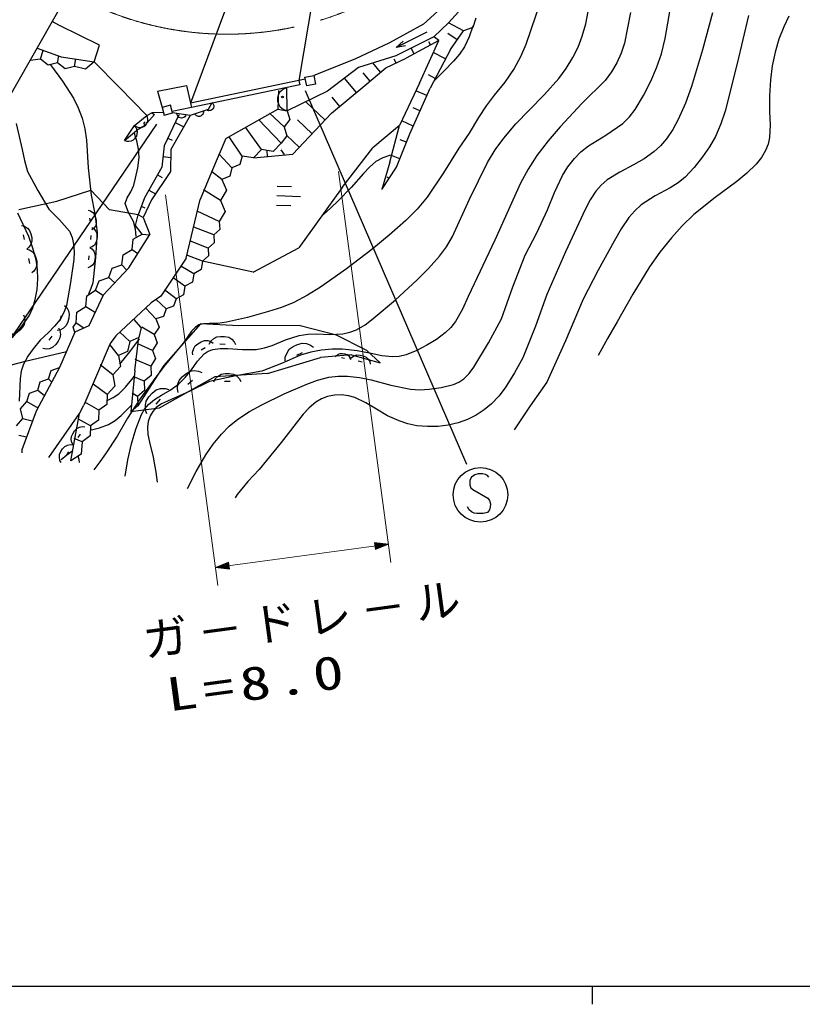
# Model space of a CAD drawing. Units: millimetres, scale not verified. Extents: x 40000 to 680000, y 20000 to 380000.
# Drawn here: x 136692 to 179500, y 204000 to 257894 of the extents above; entities that cross this region are included whole.
import ezdxf

# ---------------------------------------------------------------- set-up
doc = ezdxf.new("R2010")
doc.units = ezdxf.units.MM
doc.header["$LTSCALE"] = 1000
doc.linetypes.add('CHAIN', pattern=[18.5, 12, -1.5, 3.5, -1.5])
for name, color, linetype, lineweight in [('M-BGD', 7, 'Continuous', 25), ('M-BGD-HTXT', 7, 'Continuous', 13), ('M-BMK', 2, 'CHAIN', 13), ('M-STR-STR1', 1, 'Continuous', 25), ('M-STR-STRC', 7, 'Continuous', 25), ('M-TTL-BAND', 7, 'Continuous', 25)]:
    doc.layers.add(name, color=color, linetype=linetype, lineweight=lineweight)
doc.styles.add('ＭＳ ゴシック', font='')
doc.styles.get('ＭＳ ゴシック').set_extended_font_data('MS Gothic')

# ---------------------------------------------------------------- blocks, each defined once
blk = doc.blocks.new('BUHIN145')
at = {"color": 7, "linetype": 'Continuous', "lineweight": 25}
blk.add_line((-110, 6), (110, -6), dxfattribs=at)
blk.add_lwpolyline([(552, -30), (487, -146), (360, -252), (232, -317), (67, -336), (-98, -327), (-271, -289), (-399, -208), (-498, -91), (-552, 30)], dxfattribs=at)
blk = doc.blocks.new('BUHIN150')
at = {"color": 7, "linetype": 'Continuous', "lineweight": 25}
blk.add_line((-129, -33), (129, 33), dxfattribs=at)
blk.add_lwpolyline([(645, 164), (612, 8), (504, -160), (380, -281), (198, -361), (5, -411), (-206, -430), (-383, -382), (-539, -285), (-645, -164)], dxfattribs=at)
blk = doc.blocks.new('BUHIN165')
at = {"color": 7, "linetype": 'Continuous', "lineweight": 25}
blk.add_line((101, -60), (-101, 60), dxfattribs=at)
blk.add_lwpolyline([(-503, 302), (-385, 378), (-213, 415), (-60, 412), (103, 348), (254, 258), (397, 138), (477, -3), (512, -161), (503, -302)], dxfattribs=at)
blk = doc.blocks.new('BUHIN24')
at = {"color": 7, "linetype": 'Continuous', "lineweight": 25}
blk.add_lwpolyline([(986, -425), (1072, -339), (1120, -224), (1144, -66), (1134, 167), (1074, 359), (954, 520), (786, 610), (613, 611), (501, 599), (353, 532), (275, 424), (-163, -412), (-294, -508), (-479, -575), (-660, -568), (-804, -521), (-943, -422), (-1020, -192), (-1035, 153), (-1018, 303), (-957, 449), (-849, 573), (-681, 685)], dxfattribs=at)
blk.add_circle((0, 0), 1492, dxfattribs=at)

msp = doc.modelspace()

# ---------------------------------------------------------------- linework, layer by layer
at = {"layer": 'M-BGD'}
for p, q in [((161788, 259546), (160140, 257722)), ((123833, 232097), (139008, 258740)), ((159568, 258353), (158776, 257650)), ((138827, 257589), (138475, 257804)), ((158776, 257650), (156923, 256621)), ((160140, 257722), (159336, 256948)), ((160974, 257293), (160140, 257722)), ((161639, 257985), (161480, 257473)), ((141056, 256495), (138827, 257589)), ((158953, 257208), (157288, 256366)), ((160618, 256783), (160112, 257135)), ((160262, 256272), (160974, 257293)), ((161480, 257473), (160974, 257293)), ((156923, 256621), (155021, 255736)), ((159336, 256948), (157264, 255913)), ((159615, 256757), (157830, 255788)), ((158552, 254425), (159615, 256757)), ((159169, 256515), (159079, 256680)), ((159615, 256757), (159336, 256948)), ((137640, 256338), (138962, 255868)), ((137832, 255728), (137973, 256219)), ((140770, 255593), (141056, 256495)), ((158276, 256030), (158111, 256336)), ((160262, 256272), (159144, 254155)), ((159983, 255743), (159314, 256096)), ((137832, 255728), (137255, 255661)), ((138246, 255398), (137832, 255728)), ((138759, 255531), (138246, 255398)), ((138759, 255531), (138826, 255916)), ((139173, 255200), (138759, 255531)), ((138962, 255868), (140770, 255593)), ((139685, 255333), (139759, 255747)), ((140770, 255593), (140293, 255191)), ((140770, 255593), (142125, 254196)), ((155021, 255736), (152772, 254847)), ((157264, 255913), (155218, 255285)), ((156434, 255021), (156008, 255528)), ((156725, 255266), (157830, 255788)), ((157277, 255527), (157181, 255731)), ((139685, 255333), (139173, 255200)), ((140293, 255191), (139685, 255333)), ((155218, 255285), (153533, 253984)), ((155854, 254533), (155474, 254985)), ((155564, 254289), (156725, 255266)), ((152291, 254740), (152772, 254847)), ((152396, 254266), (152291, 254740)), ((152772, 254847), (152877, 254373)), ((155111, 253910), (154454, 254695)), ((158552, 254425), (157473, 252108)), ((159423, 254684), (159059, 254877)), ((142125, 254196), (143648, 252646)), ((144230, 253974), (145814, 254298)), ((144230, 253974), (144481, 253094)), ((145814, 254298), (146038, 253331)), ((150855, 254024), (150810, 253006)), ((151325, 252910), (151305, 254166)), ((153533, 253984), (151325, 252910)), ((152877, 254373), (152396, 254266)), ((153752, 252773), (155564, 254289)), ((158025, 251654), (159144, 254155)), ((158957, 253738), (158357, 254007)), ((147181, 253311), (146994, 252976)), ((153399, 252399), (152338, 253403)), ((154205, 253152), (153791, 253646)), ((143648, 252646), (143918, 252793)), ((144559, 252807), (143918, 252793)), ((143918, 252793), (144068, 252711)), ((144936, 253218), (144481, 253094)), ((144481, 253094), (144597, 252669)), ((144597, 252669), (145052, 252793)), ((145052, 252793), (144936, 253218)), ((146089, 253086), (145026, 252873)), ((146022, 252643), (145052, 252793)), ((146994, 252976), (146022, 252643)), ((147968, 251390), (150810, 253006)), ((151161, 252021), (150358, 252780)), ((150810, 253006), (151325, 252910)), ((151325, 252910), (151466, 252425)), ((153752, 252773), (151636, 250534)), ((158584, 252904), (158217, 253069)), ((142979, 252106), (143648, 252646)), ((144068, 252711), (143515, 252076)), ((144597, 252669), (144560, 252659)), ((145391, 252684), (144597, 250985)), ((146022, 252643), (144952, 250783)), ((145192, 252259), (145672, 252035)), ((150998, 251131), (149748, 252430)), ((151466, 252425), (151161, 252021)), ((152694, 251653), (151888, 252415)), ((158211, 252071), (157586, 252350)), ((142428, 251285), (142979, 252106)), ((142428, 251285), (143073, 251824)), ((143515, 252076), (143073, 251824)), ((149925, 250782), (149038, 252015)), ((151161, 252021), (151302, 251535)), ((157473, 252108), (156007, 250875)), ((156935, 250101), (157473, 252108)), ((144795, 251410), (145040, 251295)), ((147968, 251390), (147187, 249554)), ((148852, 250432), (148142, 251482)), ((151302, 251535), (150998, 251131)), ((151989, 250907), (151311, 251547)), ((157311, 249815), (158025, 251654)), ((157846, 251194), (157510, 251325)), ((144597, 250985), (144461, 249820)), ((144952, 250783), (144946, 249588)), ((149925, 250782), (149476, 250339)), ((150549, 250688), (149925, 250782)), ((150246, 250408), (150234, 250735)), ((150998, 251131), (150549, 250688)), ((151172, 250517), (151001, 250776)), ((154323, 248710), (156007, 250875)), ((144529, 250403), (144950, 250354)), ((148300, 249794), (147592, 250547)), ((148852, 250432), (148735, 249975)), ((149476, 250339), (148852, 250432)), ((149476, 250339), (151636, 250534)), ((156935, 250101), (156506, 248593)), ((157489, 250274), (157029, 250453)), ((144461, 249820), (143518, 248152)), ((144946, 249588), (143897, 248038)), ((147187, 249554), (146564, 248052)), ((147747, 249156), (147179, 249579)), ((148300, 249794), (148183, 249337)), ((148735, 249975), (148300, 249794)), ((156506, 248593), (157311, 249815)), ((144225, 249403), (144484, 249257)), ((148183, 249337), (147747, 249156)), ((147747, 249156), (148002, 248559)), ((156908, 249204), (156793, 249280)), ((138719, 247963), (140588, 248569)), ((140588, 248569), (141602, 247486)), ((143753, 248569), (144117, 248363)), ((147678, 247998), (146750, 248583)), ((148002, 248559), (147678, 247998)), ((151563, 248738), (150784, 248769)), ((154323, 248710), (151967, 245409)), ((136635, 247514), (138719, 247963)), ((143518, 248152), (143163, 247209)), ((143897, 248038), (143447, 247073)), ((145796, 244840), (146564, 248052)), ((147678, 247998), (147932, 247401)), ((152059, 248198), (150760, 248250)), ((143163, 247209), (141602, 247486)), ((143340, 247680), (143539, 247605)), ((147608, 246840), (146399, 247419)), ((147932, 247401), (147608, 246840)), ((151522, 247699), (150742, 247730)), ((140561, 246824), (140520, 247037)), ((143017, 246625), (143163, 247209)), ((143447, 247073), (143163, 247209)), ((143447, 247073), (143801, 246132)), ((147608, 246840), (147635, 246403)), ((143397, 246157), (143017, 246625)), ((147302, 246118), (146211, 246538)), ((147635, 246403), (147302, 246118)), ((142661, 244318), (143801, 246132)), ((142837, 245313), (142906, 245875)), ((142906, 245875), (143397, 246157)), ((143397, 246157), (143785, 246117)), ((146996, 245397), (146027, 245769)), ((147302, 246118), (147329, 245681)), ((142347, 245031), (142837, 245313)), ((142837, 245313), (143157, 245105)), ((147329, 245681), (146996, 245397)), ((146996, 245397), (147023, 244960)), ((149467, 244084), (151967, 245409)), ((142278, 244469), (142347, 245031)), ((145796, 244840), (144415, 242766)), ((146689, 244676), (145830, 245000)), ((147023, 244960), (146689, 244676)), ((142661, 244318), (141252, 242807)), ((141562, 243775), (141747, 244301)), ((141747, 244301), (142278, 244469)), ((142278, 244469), (142533, 244202)), ((146209, 243990), (145501, 244403)), ((146620, 244213), (146209, 243990)), ((146689, 244676), (146620, 244213)), ((149467, 244084), (146689, 244676)), ((140846, 243081), (141031, 243607)), ((141031, 243607), (141562, 243775)), ((141562, 243775), (141870, 243501)), ((145728, 243305), (145084, 243771)), ((146209, 243990), (146140, 243527)), ((140356, 242771), (140846, 243081)), ((140846, 243081), (141239, 242815)), ((145247, 242619), (144621, 243106)), ((145728, 243305), (145659, 242842)), ((146140, 243527), (145728, 243305)), ((140310, 242194), (140356, 242771)), ((141252, 242807), (140482, 241143)), ((144415, 242766), (143882, 242392)), ((144696, 242067), (144153, 242583)), ((145247, 242619), (145110, 242205)), ((145659, 242842), (145247, 242619)), ((139821, 241884), (140310, 242194)), ((140310, 242194), (140785, 241904)), ((143882, 242392), (141957, 240597)), ((144146, 241514), (143586, 242108)), ((144696, 242067), (144559, 241653)), ((145110, 242205), (144696, 242067)), ((138902, 241435), (138980, 241708)), ((139775, 241306), (139821, 241884)), ((143331, 241047), (142927, 241502)), ((144559, 241653), (144146, 241514)), ((144146, 241514), (144314, 241061)), ((139609, 241066), (139775, 241306)), ((139702, 240789), (139609, 241066)), ((140482, 241143), (139702, 240789)), ((139775, 241306), (140193, 241030)), ((143331, 241047), (143212, 240507)), ((144052, 240654), (143381, 241062)), ((144314, 241061), (144052, 240654)), ((146579, 241253), (144556, 238941)), ((148681, 241137), (146579, 241253)), ((152026, 241156), (148681, 241137)), ((152026, 241156), (153952, 240655)), ((138303, 240344), (138473, 240571)), ((139702, 240789), (138862, 238851)), ((141957, 240597), (141639, 240176)), ((142709, 240279), (142171, 240797)), ((143212, 240507), (142709, 240279)), ((142987, 238688), (143212, 240507)), ((144052, 240654), (144219, 240201)), ((155674, 239792), (153952, 240655)), ((141639, 240176), (140202, 236801)), ((142087, 239512), (141613, 240114)), ((142709, 240279), (142589, 239740)), ((143957, 239794), (143151, 240151)), ((144219, 240201), (143957, 239794)), ((146835, 239938), (146611, 239808)), ((147927, 240122), (147639, 240128)), ((137008, 239208), (139245, 239736)), ((142589, 239740), (142087, 239512)), ((142087, 239512), (142200, 238903)), ((143863, 238934), (143013, 239295)), ((144125, 239341), (143863, 238934)), ((143957, 239794), (144125, 239341)), ((150248, 238531), (153140, 239408)), ((152147, 239665), (151837, 239518)), ((154843, 239543), (153140, 239408)), ((154457, 239357), (154293, 239385)), ((154843, 239543), (156415, 239118)), ((156415, 239118), (155674, 239792)), ((133569, 238295), (137008, 239208)), ((138862, 238851), (137585, 236473)), ((138411, 238689), (138862, 238851)), ((141781, 238447), (141101, 239000)), ((142200, 238903), (141781, 238447)), ((144556, 238941), (143155, 236763)), ((143863, 238934), (143888, 238427)), ((155427, 239151), (155205, 239203)), ((137819, 238069), (138270, 238231)), ((138270, 238231), (138411, 238689)), ((138270, 238231), (138412, 238088)), ((141781, 238447), (141895, 237839)), ((142987, 238688), (142763, 236439)), ((143497, 238102), (142931, 238348)), ((143888, 238427), (143497, 238102)), ((147366, 238350), (144321, 236626)), ((150248, 238531), (147366, 238350)), ((137678, 237611), (137819, 238069)), ((141476, 237382), (140702, 237947)), ((141895, 237839), (141476, 237382)), ((143497, 238102), (143521, 237595)), ((146144, 238148), (145884, 237929)), ((148197, 238089), (147903, 238085)), ((137085, 236991), (137227, 237449)), ((137227, 237449), (137678, 237611)), ((137678, 237611), (138024, 237335)), ((141476, 237382), (141463, 236836)), ((143130, 237270), (142835, 237446)), ((143521, 237595), (143130, 237270)), ((143130, 237270), (143155, 236763)), ((136744, 236587), (137085, 236991)), ((137085, 236991), (137681, 236648)), ((139969, 236330), (140202, 236801)), ((141018, 236519), (140261, 236955)), ((141463, 236836), (141018, 236519)), ((143155, 236763), (142763, 236439)), ((144321, 236626), (142763, 236439)), ((144372, 237124), (144131, 236856)), ((136521, 235668), (136862, 236072)), ((136862, 236072), (136744, 236587)), ((137585, 236473), (136812, 234344)), ((136862, 236072), (137378, 235946)), ((138290, 233934), (139969, 236330)), ((139492, 233745), (139969, 236330)), ((141018, 236519), (141005, 235972)), ((140559, 235655), (139913, 236033)), ((140559, 235655), (140546, 235109)), ((141005, 235972), (140559, 235655)), ((136639, 235152), (137069, 235066)), ((140546, 235109), (140101, 234791)), ((140101, 234791), (139662, 234974)), ((140101, 234791), (140058, 234116)), ((136812, 234344), (136810, 234185)), ((140058, 234116), (139492, 233745))]:
    msp.add_line(p, q, dxfattribs=at)
for points in [[(165173, 258892), (164381, 256543), (164086, 255864), (163738, 255214), (163224, 254480), (162654, 253770), (162200, 253173), (161790, 252535), (161274, 251680), (160709, 250859), (159872, 249505), (158984, 248181), (158426, 247527), (157818, 246907), (156907, 246097), (155946, 245322), (154563, 244265), (153148, 243259), (152436, 242813), (151688, 242415), (151008, 242139), (150296, 241916), (149155, 241594), (148001, 241332), (147535, 241270), (147049, 241267), (146758, 241255), (146495, 241184), (146286, 241045), (146098, 240842), (145658, 240211), (145186, 239636), (144572, 238905), (143992, 238120), (143267, 237119), (142591, 236084), (142015, 235090), (141389, 234129), (141076, 233690), (140751, 233247)], [(145878, 232233), (146345, 233170), (146868, 234081), (147269, 234662), (147724, 235213), (148155, 235645), (148624, 236030), (149266, 236448), (149942, 236816), (151151, 237410), (152393, 237953), (152986, 238167), (153601, 238325), (154110, 238385), (154627, 238384), (155275, 238312), (155921, 238179), (156992, 237892), (158069, 237665), (158570, 237633), (159083, 237662), (159751, 237762), (160418, 237924), (160714, 238052), (160986, 238237), (161277, 238528), (161532, 238868), (162327, 240206), (163044, 241528), (163659, 243278), (164332, 245012), (164975, 246231), (165566, 247483), (165944, 248435), (166377, 249365), (166677, 249846), (167034, 250305), (167393, 250670), (167799, 250998), (168761, 251580), (169687, 252213), (170040, 252575), (170352, 252980), (170808, 253736), (171215, 254526), (171532, 255264), (171794, 256029), (172003, 256863), (172154, 257713), (172330, 258778)], [(142462, 232909), (142602, 233795), (142803, 234674), (143048, 235475), (143358, 236280), (143520, 236578), (143728, 236835), (144064, 237104), (144453, 237338), (144931, 237612), (145374, 237938), (145745, 238308), (146084, 238737), (146420, 239198), (146787, 239602), (147006, 239747), (147263, 239843), (147656, 239899), (148084, 239897), (148874, 239842), (149633, 239849), (150074, 239928), (150507, 240068), (151235, 240363), (151983, 240600), (152457, 240680), (152944, 240700), (153650, 240667), (154367, 240695), (154753, 240782), (155121, 240927), (155585, 241201), (156024, 241531), (157240, 242561), (158414, 243635), (159056, 244274), (159649, 244949), (160030, 245470), (160366, 246034), (161297, 248076), (162276, 250082), (162697, 250762), (163167, 251406), (163837, 252192), (164561, 252948), (165391, 253794), (166176, 254680), (166588, 255232), (166954, 255825), (167238, 256398), (167467, 256996), (167653, 257662), (167781, 258348)], [(170095, 258291), (169780, 256613), (169594, 256065), (169347, 255527), (169055, 255034), (168708, 254569), (167464, 253323), (166262, 252034), (165596, 251264), (164979, 250459), (164506, 249721), (164083, 248950), (162680, 245823), (161231, 242739), (160910, 242046), (160535, 241379), (160274, 241046), (159963, 240746), (159490, 240393), (158965, 240077), (158406, 239786), (157832, 239555), (157457, 239465), (157077, 239437), (156504, 239496), (155921, 239618), (155143, 239767), (154350, 239856), (153780, 239865), (153203, 239813), (152624, 239700), (152059, 239528), (151011, 239068), (149944, 238665), (148508, 238407), (147076, 238088), (145963, 237536), (144775, 237014), (144447, 236865), (144158, 236667), (143968, 236455), (143822, 236202), (143720, 235904), (143678, 235596), (143705, 235181), (143794, 234768), (143993, 233954), (144134, 233127), (144173, 232852), (144210, 232576)], [(174586, 258264), (174046, 256245), (173448, 254244), (173109, 253329), (172709, 252428), (172419, 251883), (172075, 251366), (171751, 250992), (171385, 250661), (170846, 250282), (170266, 249948), (169525, 249557), (168831, 249122), (168497, 248837), (168206, 248509), (167891, 248027), (167621, 247504), (166548, 245188), (165535, 242857), (164900, 241111), (164212, 239392), (163759, 238558), (163252, 237750), (162902, 237287), (162506, 236863), (162105, 236533), (161665, 236251), (161187, 236014), (160677, 235829), (160133, 235703), (159577, 235635), (159000, 235623), (158419, 235672), (157920, 235773), (157440, 235931), (156819, 236218), (156209, 236567), (155634, 236914), (155031, 237207), (154670, 237313), (154291, 237361), (153915, 237346), (153536, 237268), (153197, 237139), (152881, 236953), (152524, 236654), (152203, 236305), (150999, 234749), (149784, 233277), (149168, 232613), (148592, 231902), (148533, 231811), (148474, 231720)], [(176553, 258123), (175944, 255505), (175275, 252892), (175041, 252191), (174746, 251502), (174422, 250929), (174046, 250385), (173587, 249813), (173085, 249284), (172704, 248964), (172277, 248685), (171461, 248245), (170690, 247760), (170334, 247438), (170019, 247072), (169594, 246448), (169208, 245773), (168332, 244191), (167518, 242597), (166548, 240309), (165523, 238048), (164619, 236753), (163742, 235439)], [(178769, 258091), (178486, 257504), (178223, 256822), (178013, 256112), (177861, 255368), (177767, 254605), (177707, 253734), (177708, 252850), (177741, 252137), (177713, 251441), (177635, 251081), (177496, 250727), (177272, 250351), (176985, 249992), (176475, 249490), (175926, 249035), (174730, 248159), (173566, 247229), (172931, 246616), (172339, 245962), (171716, 245177), (171144, 244358), (170232, 242878), (169366, 241357), (168849, 240444), (168326, 239522)], [(161486, 257542), (161285, 256963), (161031, 256415), (160751, 256008), (160420, 255633), (159904, 255100), (159388, 254564)], [(157800, 256464), (157288, 256366), (157670, 256719)], [(138381, 255420), (139030, 254525), (139629, 253595), (139893, 253068), (140105, 252508), (140253, 251919), (140344, 251308), (140445, 249792), (140607, 248281), (140799, 247270), (140931, 246255), (140845, 244875), (140697, 243496), (140587, 243178), (140453, 242865)], [(151305, 254166), (151162, 254117), (151040, 254040), (150904, 253915), (150831, 253776), (150786, 253627), (150789, 253433), (150839, 253286), (150916, 253149), (151056, 253028), (151180, 252958), (151325, 252910)], [(147209, 253362), (147250, 253316), (147278, 253267), (147303, 253198), (147302, 253136), (147289, 253076), (147251, 253008), (147207, 252965), (147154, 252932), (147083, 252916), (147025, 252914), (146966, 252925)], [(146745, 252891), (146744, 252830), (146732, 252774), (146705, 252707), (146662, 252660), (146612, 252625), (146539, 252600), (146478, 252597), (146416, 252608), (146352, 252644), (146308, 252680), (146272, 252729)], [(142979, 252106), (143066, 252050), (143159, 252017), (143283, 251996), (143389, 252015), (143488, 252053), (143592, 252137), (143651, 252226), (143692, 252325), (143698, 252451), (143684, 252548), (143648, 252646)], [(145784, 252680), (145755, 252626), (145718, 252583), (145663, 252535), (145604, 252514), (145543, 252506), (145467, 252518), (145411, 252544), (145361, 252582), (145322, 252644), (145299, 252696), (145290, 252756)], [(136489, 252208), (136832, 250796), (136950, 250179), (137127, 249582), (137677, 248542), (138289, 247517), (138877, 246935), (139414, 246312), (139554, 245976), (139639, 245610), (139672, 245191), (139645, 244763), (139478, 243509), (139251, 242255), (139106, 241864), (138900, 241485), (138603, 241111), (138262, 240778), (137818, 240349), (137420, 239880), (137128, 239473), (136890, 239035), (136772, 238660), (136711, 238258), (136662, 237008)], [(142428, 251285), (142543, 251253), (142656, 251248), (142800, 251268), (142910, 251325), (143006, 251401), (143091, 251528), (143125, 251645), (143136, 251769), (143099, 251909), (143051, 252010), (142979, 252106)], [(143066, 246020), (143017, 246436), (142909, 246842), (142646, 247335), (142455, 247829), (142577, 248142), (142775, 248471), (142929, 248840), (143023, 249222), (143156, 249786), (143228, 250356), (143191, 250809), (143093, 251260), (143033, 251476), (142970, 251692)], [(156978, 250481), (156563, 250328), (156181, 250124), (155826, 249826), (155504, 249478), (154826, 248706), (154113, 247986), (153709, 247604), (153291, 247220)], [(140438, 247464), (140563, 247430), (140695, 247334), (140787, 247227), (140844, 247075), (140875, 246915), (140881, 246742), (140834, 246600), (140747, 246478), (140644, 246398)], [(136279, 240473), (136773, 241065), (137214, 241690), (137403, 242118), (137541, 242580), (137646, 243135), (137692, 243704), (137671, 244222), (137589, 244746), (137416, 245396), (137185, 246030), (136592, 247308)], [(139136, 242255), (139263, 242142), (139360, 241951), (139405, 241772), (139382, 241560), (139323, 241355), (139227, 241150), (139088, 241012), (138914, 240921), (138746, 240888)], [(136898, 241741), (136961, 241593), (136969, 241390), (136937, 241218), (136832, 241045), (136700, 240892), (136536, 240753), (136361, 240689), (136175, 240680), (136017, 240719)], [(138814, 241025), (138891, 240873), (138914, 240661), (138892, 240479), (138794, 240290), (138667, 240120), (138504, 239963), (138326, 239884), (138131, 239861), (137963, 239890)], [(142176, 239031), (142715, 239719), (143240, 240423)], [(147063, 240141), (147142, 240294), (147304, 240438), (147468, 240528), (147681, 240559), (147897, 240555), (148122, 240514), (148293, 240413), (148427, 240266), (148503, 240110)], [(146163, 239548), (146152, 239703), (146209, 239889), (146292, 240035), (146441, 240158), (146609, 240256), (146802, 240330), (146980, 240332), (147151, 240282), (147283, 240197)], [(151217, 239222), (151219, 239428), (151313, 239668), (151440, 239852), (151650, 239999), (151883, 240110), (152145, 240188), (152381, 240172), (152602, 240087), (152767, 239961)], [(153964, 239441), (154022, 239522), (154127, 239591), (154228, 239628), (154353, 239628), (154476, 239607), (154602, 239565), (154691, 239493), (154755, 239397), (154786, 239301)], [(154761, 239306), (154847, 239412), (154996, 239497), (155137, 239541), (155307, 239530), (155474, 239492), (155642, 239423), (155758, 239317), (155838, 239182), (155871, 239048)], [(141468, 237044), (141806, 237207), (142112, 237421), (142480, 237784), (142820, 238206), (142889, 238296), (142957, 238387)], [(145365, 237491), (145316, 237688), (145346, 237941), (145421, 238149), (145585, 238343), (145780, 238507), (146011, 238647), (146241, 238691), (146474, 238665), (146663, 238586)], [(147316, 238077), (147391, 238236), (147550, 238388), (147714, 238486), (147930, 238526), (148150, 238529), (148382, 238496), (148559, 238399), (148701, 238255), (148784, 238098)], [(143651, 236321), (143570, 236520), (143565, 236791), (143613, 237019), (143757, 237247), (143937, 237448), (144159, 237629), (144394, 237708), (144642, 237715), (144852, 237660)], [(140554, 235430), (141062, 235554), (141551, 235734), (141910, 235951), (142240, 236222), (142523, 236498), (142798, 236788)], [(138952, 233822), (139261, 234084), (139596, 234312)], [(139971, 233649), (139937, 233828), (139895, 234009)]]:
    msp.add_lwpolyline(points, dxfattribs=at)
msp.add_circle((151063, 253663), 49.8, dxfattribs=at)
for centre, start, end in [((143525, 252226), 47.377, 286.2965), ((142423, 251338), 277.907, 280.617), ((142423, 251338), 339.1076, 14.43)]:
    msp.add_arc(centre, 49.8, start, end, dxfattribs=at)
at = {"layer": 'M-BGD-HTXT'}
for p, q in [((156999, 228192), (154125, 249579)), ((144660, 248307), (147534, 226920)), ((147401, 227911), (156866, 229183))]:
    msp.add_line(p, q, dxfattribs=at)
for points in [[(156866, 229183), (156098, 229269), (156148, 228898)], [(156714, 229163), (156187, 228960), (156152, 229220)], [(156639, 229153), (156211, 228991), (156183, 229196)], [(156563, 229143), (156235, 229023), (156215, 229172)], [(156489, 229133), (156259, 229055), (156247, 229147)], [(147401, 227911), (148169, 227825), (148119, 228197)], [(147553, 227932), (148080, 228135), (148115, 227875)], [(147627, 227942), (148056, 228103), (148083, 227899)], [(147704, 227952), (148032, 228072), (148052, 227923)], [(147778, 227962), (148008, 228040), (148020, 227947)]]:
    msp.add_lwpolyline(points, close=True, dxfattribs=at)
for points in [[(156790, 229173), (156163, 228928), (156120, 229244), (156788, 229173)], [(156281, 229105), (156413, 229123), (156283, 229086), (156278, 229123), (156413, 229123)], [(147477, 227922), (148104, 228167), (148147, 227851), (147479, 227922)], [(147986, 227990), (147854, 227972), (147984, 228009), (147989, 227971), (147854, 227972)]]:
    msp.add_lwpolyline(points, dxfattribs=at)
at = {"layer": 'M-BMK'}
msp.add_arc((148027, 274562), 17462, 242.7774, 340.0247, dxfattribs=at)
at = {"layer": 'M-STR-STR1'}
for p, q in [((152993, 260703), (151959, 254572)), ((148415, 259743), (146038, 253331)), ((152312, 254645), (146038, 253331)), ((151959, 254572), (152010, 254327)), ((152010, 254327), (146089, 253086)), ((146038, 253331), (146089, 253086))]:
    msp.add_line(p, q, dxfattribs=at)
at = {"layer": 'M-STR-STRC'}
for p, q in [((161145, 233551), (152331, 254006)), ((144183, 252177), (131378, 233385))]:
    msp.add_line(p, q, dxfattribs=at)
at = {"layer": 'M-TTL-BAND'}
for p, q in [((40000, 205000), (579000, 205000)), ((168000, 205000), (168000, 204000))]:
    msp.add_line(p, q, dxfattribs=at)

# ---------------------------------------------------------------- block references
at = {"layer": 'M-BGD', "rotation": 87.6457}
for name, p in [('BUHIN150', (136935, 245987)), ('BUHIN145', (140585, 245968)), ('BUHIN150', (137210, 244685)), ('BUHIN145', (140479, 244868)), ('BUHIN165', (139933, 235117)), ('BUHIN165', (139288, 234138))]:
    msp.add_blockref(name, p, dxfattribs=at)
at = {"layer": 'M-STR-STRC', "rotation": 87.6457}
msp.add_blockref('BUHIN24', (161894, 231888), dxfattribs=at)

# ---------------------------------------------------------------- texts
at = {"layer": 'M-BGD-HTXT', "char_height": 1833, "attachment_point": 7, "rotation": 7.7, "style": 'ＭＳ ゴシック'}
for s, insert in [('\\T1.2;ガ－ドレ－ル', (143573, 222885)), ('\\T1.2;\\W1.35;L=8.0', (144848, 219997))]:
    msp.add_mtext(s, dxfattribs=dict(at, insert=insert))

doc.saveas('drawing.dxf')
